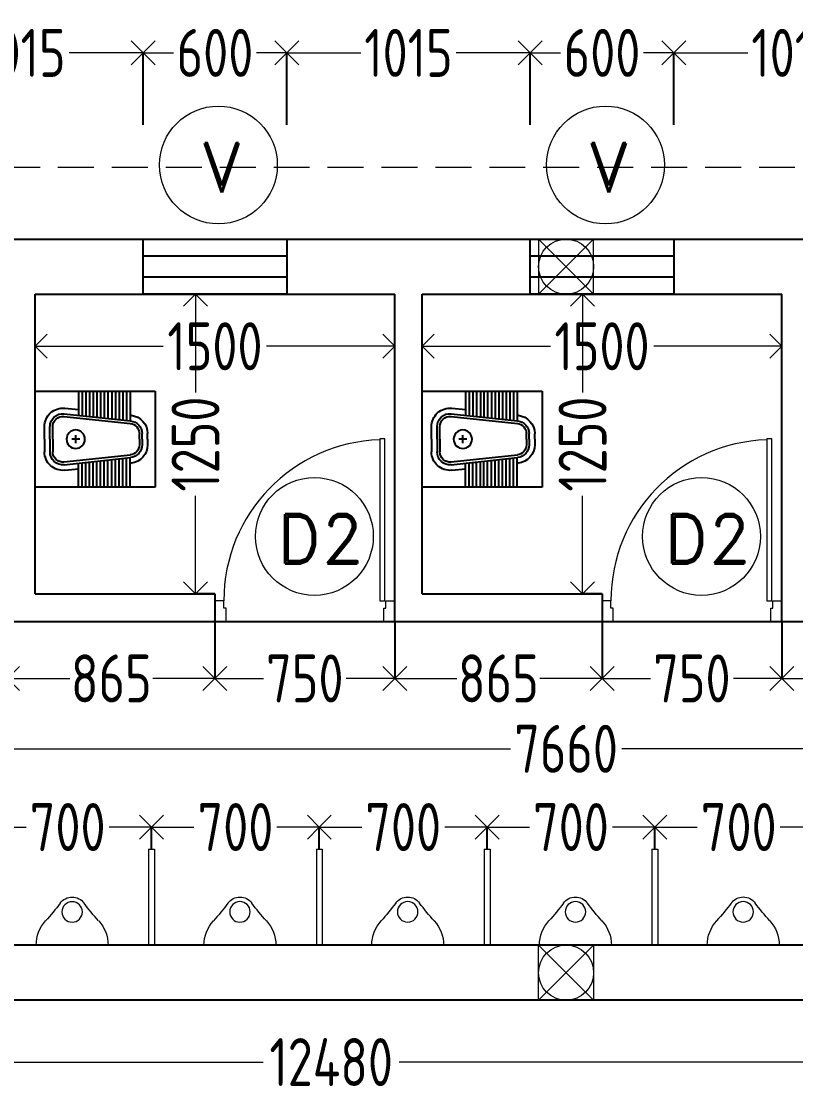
# Model space of a CAD drawing. Header units: inches. Extents: x -605 to 2991212, y -2872845 to 0.
# Drawn here: x 2289499 to 2292729, y -2839336 to -2834863 of the extents above; entities that cross this region are included whole.
import ezdxf

# ---------------------------------------------------------------- set-up
doc = ezdxf.new("R2010")
doc.units = ezdxf.units.IN
doc.header["$LTSCALE"] = 600
doc.header["$MEASUREMENT"] = 0
doc.linetypes.add('DASHED2', pattern=[0.375, 0.25, -0.125])
doc.layers.add('B-SANTECH', color=123, linetype='Continuous')
doc.layers.add('SnT-ROAD', color=25, linetype='Continuous')
for name, color, linetype, lineweight in [('DIM', 251, 'Continuous', 0), ('FURNITURE', 23, 'Continuous', 9), ('OBJET', 251, 'Continuous', 9), ('rRCC 2', 40, 'Continuous', 15), ('TEXT', 7, 'Continuous', 0)]:
    doc.layers.add(name, color=color, linetype=linetype, lineweight=lineweight)
doc.layers.add('window', color=7, linetype='Continuous', lineweight=15, true_color=0x735461)
doc.styles.add('DIM', font='geniso.shx', dxfattribs={"width": 0.85})
doc.styles.add('PV_ROMAND', font='romand.shx')
doc.dimstyles.new('ST-100', dxfattribs={"dimscale": 100, "dimtxt": 2.5, "dimasz": 2, "dimexe": 0.18, "dimexo": 0.0625, "dimgap": 0.2, "dimtad": 0, "dimdec": 0, "dimzin": 0, "dimdsep": 46, "dimtxsty": 'DIM', "dimblk": 'OPEN90', "dimcen": 0.09, "dimclrd": 256, "dimclrt": 7, "dimadec": 0, "dimazin": 0, "dimtfac": 1, "dimtdec": 0, "dimtofl": 0, "dimtmove": 0, "dimatfit": 3, "dimldrblk": 'OPEN90', "dimfxl": 1, "dimtolj": 1, "dimtzin": 0, "dimlwd": -1, "dimarcsym": 0})

# ---------------------------------------------------------------- blocks, each defined once
blk = doc.blocks.new('5TV')
at = {"layer": 'SnT-ROAD', "color": 5, "linetype": 'ByBlock'}
blk.add_lwpolyline([(2695000, -2336680.5), (2695000, -2337280.5), (2695230, -2337280.5), (2695230, -2336680.5)], close=True, dxfattribs=at)
for points in [[(2695070.9, -2337280.5), (2695070.9, -2336680.5)], [(2695159.1, -2337280.5), (2695159.1, -2336680.5)]]:
    blk.add_lwpolyline(points, dxfattribs=at)
blk = doc.blocks.new('V')
at = {"layer": 'TEXT'}
blk.add_circle((2924931.5, -2650683.9), 245.7, dxfattribs=at)
at = {"layer": 'TEXT', "insert": (2925023.1, -2650609.2), "char_height": 206.1, "attachment_point": 1, "rotation": 270, "style": 'PV_ROMAND'}
blk.add_mtext('V', dxfattribs=at)
blk = doc.blocks.new('_Open90')
at = {"color": 0, "linetype": 'ByBlock', "lineweight": -2}
for p, q in [((-0.5, 0.5), (0, 0)), ((0, 0), (-1, 0)), ((0, 0), (-0.5, -0.5))]:
    blk.add_line(p, q, dxfattribs=at)
blk = doc.blocks.new('*D2788')
at = {"layer": 'Defpoints', "color": 0}
for p in [(2284551.1, -2838946.3), (2297031.1, -2838946.3), (2297031.1, -2839204.3)]:
    blk.add_point(p, dxfattribs=at)
at = {"layer": 'DIM', "color": 0, "linetype": 'ByBlock', "lineweight": -2}
for p, q in [((2284551.1, -2838946.3), (2284551.1, -2839204.3)), ((2297031.1, -2838946.3), (2297031.1, -2839204.3))]:
    blk.add_line(p, q, dxfattribs=at)
at = {"layer": 'DIM', "linetype": 'ByBlock'}
for p, q in [((2284651.1, -2839204.3), (2290507.6, -2839204.3)), ((2296931.1, -2839204.3), (2291074.7, -2839204.3))]:
    blk.add_line(p, q, dxfattribs=at)
at = {"layer": 'DIM', "xscale": 100, "yscale": 100, "zscale": 100, "rotation": 180}
blk.add_blockref('_Open90', (2284551.1, -2839204.3), dxfattribs=at)
at = {"layer": 'DIM', "xscale": 100, "yscale": 100, "zscale": 100}
blk.add_blockref('_Open90', (2297031.1, -2839204.3), dxfattribs=at)
at = {"layer": 'DIM', "color": 7, "insert": (2290791.1, -2839204.3), "char_height": 200, "attachment_point": 5, "style": 'DIM'}
blk.add_mtext('\\A1;12480', dxfattribs=at)
blk = doc.blocks.new('Urinal')
at = {"layer": 'OBJET'}
blk.add_circle((2454060.82, -2300340.1), 1.71, dxfattribs=at)
for centre, radius, start, end in [((2454055.28, -2300340.1), 6, 47.5611, 90), ((2454083.62, -2300309.11), 36, 227.5611, 233.6632), ((2454060.82, -2300340.1), 2.48, 306.3368, 53.6632), ((2454083.62, -2300371.1), 36, 126.3368, 132.4389), ((2454055.28, -2300340.1), 6, 270, 312.4389)]:
    blk.add_arc(centre, radius, start, end, dxfattribs=at)
blk = doc.blocks.new('door1')
at = {"layer": 'FURNITURE', "ltscale": 10}
blk.add_line((-29102.45, -2427.68), (-29134.02, -2427.68), dxfattribs=at)
for points in [[(-29103.25, -2391.1), (-29103.25, -2423.54), (-29102.22, -2423.54), (-29102.22, -2391.1)], [(-29134.02, -2425.03), (-29134.47, -2425.03), (-29134.47, -2423.52), (-29136.24, -2423.52), (-29136.24, -2427.68), (-29134.02, -2427.68)], [(-29102.45, -2425.03), (-29102.01, -2425.03), (-29102.01, -2423.52), (-29100.24, -2423.52), (-29100.24, -2427.68), (-29102.45, -2427.68)]]:
    blk.add_lwpolyline(points, close=True, dxfattribs=at)
blk.add_arc((-29102.22, -2423.52), 32.24, 91.8346, 180, dxfattribs=at)
blk = doc.blocks.new('D2')
at = {"layer": 'TEXT'}
blk.add_circle((2458088.9, -2300413.6), 245.7, dxfattribs=at)
at = {"layer": 'TEXT', "insert": (2457931.8, -2300320.5), "char_height": 206.12, "attachment_point": 1, "style": 'PV_ROMAND'}
blk.add_mtext('D2', dxfattribs=at)
blk = doc.blocks.new('TGR5B')
at = {"layer": 'B-SANTECH', "color": 251}
for p, q in [((2745802, -2720722), (2744229, -2720722)), ((2744229, -2720722), (2744229, -2721981)), ((2744556, -2720722), (2744556, -2721109)), ((2744605, -2720722), (2744605, -2721104)), ((2744653, -2720722), (2744653, -2721099)), ((2744701, -2720722), (2744701, -2721093)), ((2744750, -2720722), (2744750, -2721088)), ((2744798, -2720722), (2744798, -2721083)), ((2744847, -2720722), (2744847, -2721078)), ((2744895, -2720722), (2744895, -2721073)), ((2744944, -2720722), (2744944, -2721068)), ((2744992, -2720722), (2744992, -2721062)), ((2745040, -2720722), (2745040, -2721057)), ((2745089, -2720722), (2745089, -2721052)), ((2745137, -2720722), (2745137, -2721047)), ((2745186, -2720722), (2745186, -2721042)), ((2745234, -2720722), (2745234, -2721036)), ((2745802, -2721981), (2745802, -2720722)), ((2745421, -2721016), (2744550, -2721110)), ((2745413, -2720944), (2745234, -2720963)), ((2744556, -2721036), (2744542, -2721038)), ((2745425, -2721052), (2744553, -2721146)), ((2744326, -2721351), (2744326, -2721278)), ((2744398, -2721351), (2744398, -2721278)), ((2744434, -2721351), (2744434, -2721278)), ((2745270, -2721403), (2745270, -2721299)), ((2745572, -2721351), (2745572, -2721185)), ((2745609, -2721351), (2745609, -2721185)), ((2745681, -2721351), (2745681, -2721185)), ((2744326, -2721351), (2744326, -2721424)), ((2744398, -2721351), (2744398, -2721424)), ((2744434, -2721351), (2744434, -2721424)), ((2745218, -2721351), (2745322, -2721351)), ((2745572, -2721351), (2745572, -2721518)), ((2745609, -2721351), (2745609, -2721518)), ((2745681, -2721351), (2745681, -2721518)), ((2745425, -2721650), (2744553, -2721557)), ((2744556, -2721667), (2744542, -2721665)), ((2745421, -2721686), (2744550, -2721593)), ((2744556, -2721981), (2744556, -2721593)), ((2744605, -2721981), (2744605, -2721599)), ((2744653, -2721981), (2744653, -2721604)), ((2744701, -2721981), (2744701, -2721609)), ((2744750, -2721981), (2744750, -2721614)), ((2744798, -2721981), (2744798, -2721619)), ((2744847, -2721981), (2744847, -2721625)), ((2744895, -2721981), (2744895, -2721630)), ((2744944, -2721981), (2744944, -2721635)), ((2744992, -2721981), (2744992, -2721640)), ((2745040, -2721981), (2745040, -2721645)), ((2745089, -2721981), (2745089, -2721651)), ((2745137, -2721981), (2745137, -2721656)), ((2745186, -2721981), (2745186, -2721661)), ((2745234, -2721981), (2745234, -2721666)), ((2745413, -2721758), (2745234, -2721739)), ((2744229, -2721981), (2745802, -2721981))]:
    blk.add_line(p, q, dxfattribs=at)
blk.add_circle((2745270, -2721351), 121, dxfattribs=at)
for centre, radius, start, end in [((2745439, -2721185), 242, 0, 96.1155), ((2745439, -2721185), 169, 0, 96.1155), ((2744568, -2721278), 242, 96.1155, 180), ((2744568, -2721278), 169, 96.1155, 180), ((2744568, -2721278), 133, 96.1155, 180), ((2745439, -2721185), 133, 0, 96.1155), ((2744568, -2721424), 242, 180, 263.8845), ((2744568, -2721424), 169, 180, 263.8845), ((2744568, -2721424), 133, 180, 263.8845), ((2745439, -2721518), 242, 263.8845, 0), ((2745439, -2721518), 169, 263.8845, 0), ((2745439, -2721518), 133, 263.8845, 0)]:
    blk.add_arc(centre, radius, start, end, dxfattribs=at)
blk = doc.blocks.new('*D2791')
at = {"layer": 'Defpoints', "color": 0}
for p in [(2289556.1, -2836218.2), (2291056.1, -2836218.2), (2291056.1, -2836218.2)]:
    blk.add_point(p, dxfattribs=at)
at = {"layer": 'DIM', "color": 0, "linetype": 'ByBlock', "lineweight": -2}
for p, q in [((2289556.1, -2836218.2), (2289556.1, -2836218.2)), ((2291056.1, -2836218.2), (2291056.1, -2836218.2))]:
    blk.add_line(p, q, dxfattribs=at)
at = {"layer": 'DIM', "linetype": 'ByBlock'}
for p, q in [((2289656.1, -2836218.2), (2290090.6, -2836218.2)), ((2290956.1, -2836218.2), (2290521.7, -2836218.2))]:
    blk.add_line(p, q, dxfattribs=at)
at = {"layer": 'DIM', "xscale": 100, "yscale": 100, "zscale": 100, "rotation": 180}
blk.add_blockref('_Open90', (2289556.1, -2836218.2), dxfattribs=at)
at = {"layer": 'DIM', "xscale": 100, "yscale": 100, "zscale": 100}
blk.add_blockref('_Open90', (2291056.1, -2836218.2), dxfattribs=at)
at = {"layer": 'DIM', "color": 7, "insert": (2290306.1, -2836218.2), "char_height": 200, "attachment_point": 5, "style": 'DIM'}
blk.add_mtext('\\A1;1500', dxfattribs=at)
blk = doc.blocks.new('*D2792')
at = {"layer": 'Defpoints', "color": 0}
for p in [(2291056.1, -2836001.3), (2290224.8, -2837251.3), (2290306.1, -2837251.3)]:
    blk.add_point(p, dxfattribs=at)
at = {"layer": 'DIM', "color": 0, "linetype": 'ByBlock', "lineweight": -2}
for p, q in [((2290524.8, -2836001.3), (2290224.8, -2836001.3)), ((2290306.1, -2837251.3), (2290224.8, -2837251.3))]:
    blk.add_line(p, q, dxfattribs=at)
at = {"layer": 'DIM', "linetype": 'ByBlock'}
for p, q in [((2290224.8, -2836101.3), (2290224.8, -2836410.7)), ((2290224.8, -2837151.3), (2290224.8, -2836841.9))]:
    blk.add_line(p, q, dxfattribs=at)
at = {"layer": 'DIM', "xscale": 100, "yscale": 100, "zscale": 100}
for p, rotation in [((2290224.8, -2836001.3), 90), ((2290224.8, -2837251.3), 270)]:
    blk.add_blockref('_Open90', p, dxfattribs=dict(at, rotation=rotation))
at = {"layer": 'DIM', "color": 7, "insert": (2290224.8, -2836626.3), "char_height": 200, "attachment_point": 5, "rotation": 90, "style": 'DIM'}
blk.add_mtext('\\A1;1250', dxfattribs=at)
blk = doc.blocks.new('*D2793')
at = {"layer": 'Defpoints', "color": 0}
for p in [(2291171.1, -2836218.2), (2292671.1, -2836218.2), (2292671.1, -2836218.2)]:
    blk.add_point(p, dxfattribs=at)
at = {"layer": 'DIM', "color": 0, "linetype": 'ByBlock', "lineweight": -2}
for p, q in [((2291171.1, -2836218.2), (2291171.1, -2836218.2)), ((2292671.1, -2836218.2), (2292671.1, -2836218.2))]:
    blk.add_line(p, q, dxfattribs=at)
at = {"layer": 'DIM', "linetype": 'ByBlock'}
for p, q in [((2291271.1, -2836218.2), (2291705.6, -2836218.2)), ((2292571.1, -2836218.2), (2292136.7, -2836218.2))]:
    blk.add_line(p, q, dxfattribs=at)
at = {"layer": 'DIM', "xscale": 100, "yscale": 100, "zscale": 100, "rotation": 180}
blk.add_blockref('_Open90', (2291171.1, -2836218.2), dxfattribs=at)
at = {"layer": 'DIM', "xscale": 100, "yscale": 100, "zscale": 100}
blk.add_blockref('_Open90', (2292671.1, -2836218.2), dxfattribs=at)
at = {"layer": 'DIM', "color": 7, "insert": (2291921.1, -2836218.2), "char_height": 200, "attachment_point": 5, "style": 'DIM'}
blk.add_mtext('\\A1;1500', dxfattribs=at)
blk = doc.blocks.new('*D2794')
at = {"layer": 'Defpoints', "color": 0}
for p in [(2292671.1, -2836001.3), (2291839.8, -2837251.3), (2291921.1, -2837251.3)]:
    blk.add_point(p, dxfattribs=at)
at = {"layer": 'DIM', "color": 0, "linetype": 'ByBlock', "lineweight": -2}
for p, q in [((2292139.8, -2836001.3), (2291839.8, -2836001.3)), ((2291921.1, -2837251.3), (2291839.8, -2837251.3))]:
    blk.add_line(p, q, dxfattribs=at)
at = {"layer": 'DIM', "linetype": 'ByBlock'}
for p, q in [((2291839.8, -2836101.3), (2291839.8, -2836410.7)), ((2291839.8, -2837151.3), (2291839.8, -2836841.9))]:
    blk.add_line(p, q, dxfattribs=at)
at = {"layer": 'DIM', "xscale": 100, "yscale": 100, "zscale": 100}
for p, rotation in [((2291839.8, -2836001.3), 90), ((2291839.8, -2837251.3), 270)]:
    blk.add_blockref('_Open90', p, dxfattribs=dict(at, rotation=rotation))
at = {"layer": 'DIM', "color": 7, "insert": (2291839.8, -2836626.3), "char_height": 200, "attachment_point": 5, "rotation": 90, "style": 'DIM'}
blk.add_mtext('\\A1;1250', dxfattribs=at)
blk = doc.blocks.new('*D2797')
at = {"layer": 'Defpoints', "color": 0}
for p in [(2295601.2, -2837816.3), (2295601.2, -2837897.3), (2287941.1, -2838239.2)]:
    blk.add_point(p, dxfattribs=at)
at = {"layer": 'DIM', "color": 0, "linetype": 'ByBlock', "lineweight": -2}
for p, q in [((2295601.2, -2837816.3), (2295601.2, -2837897.3)), ((2287941.1, -2838197.3), (2287941.1, -2837897.3))]:
    blk.add_line(p, q, dxfattribs=at)
at = {"layer": 'DIM', "linetype": 'ByBlock'}
for p, q in [((2288041.1, -2837897.3), (2291538.6, -2837897.3)), ((2295501.2, -2837897.3), (2292003.7, -2837897.3))]:
    blk.add_line(p, q, dxfattribs=at)
at = {"layer": 'DIM', "xscale": 100, "yscale": 100, "zscale": 100, "rotation": 180}
blk.add_blockref('_Open90', (2287941.1, -2837897.3), dxfattribs=at)
at = {"layer": 'DIM', "xscale": 100, "yscale": 100, "zscale": 100}
blk.add_blockref('_Open90', (2295601.2, -2837897.3), dxfattribs=at)
at = {"layer": 'DIM', "color": 7, "insert": (2291771.2, -2837897.3), "char_height": 200, "attachment_point": 5, "style": 'DIM'}
blk.add_mtext('\\A1;7660', dxfattribs=at)
blk = doc.blocks.new('*D2803')
at = {"layer": 'Defpoints', "color": 0}
for p in [(2289441.1, -2837366.3), (2290306.1, -2837366.3), (2290306.1, -2837603.8)]:
    blk.add_point(p, dxfattribs=at)
at = {"layer": 'DIM', "color": 0, "linetype": 'ByBlock', "lineweight": -2}
for p, q in [((2289441.1, -2837366.3), (2289441.1, -2837603.8)), ((2290306.1, -2837366.3), (2290306.1, -2837603.8))]:
    blk.add_line(p, q, dxfattribs=at)
at = {"layer": 'DIM', "linetype": 'ByBlock'}
for p, q in [((2289541.1, -2837603.8), (2289700.6, -2837603.8)), ((2290206.1, -2837603.8), (2290046.6, -2837603.8))]:
    blk.add_line(p, q, dxfattribs=at)
at = {"layer": 'DIM', "xscale": 100, "yscale": 100, "zscale": 100, "rotation": 180}
blk.add_blockref('_Open90', (2289441.1, -2837603.8), dxfattribs=at)
at = {"layer": 'DIM', "xscale": 100, "yscale": 100, "zscale": 100}
blk.add_blockref('_Open90', (2290306.1, -2837603.8), dxfattribs=at)
at = {"layer": 'DIM', "color": 7, "insert": (2289873.6, -2837603.8), "char_height": 200, "attachment_point": 5, "style": 'DIM'}
blk.add_mtext('\\A1;865', dxfattribs=at)
blk = doc.blocks.new('*D2804')
at = {"layer": 'Defpoints', "color": 0}
for p in [(2290306.1, -2837366.3), (2291056.1, -2837366.3), (2291056.1, -2837603.8)]:
    blk.add_point(p, dxfattribs=at)
at = {"layer": 'DIM', "color": 0, "linetype": 'ByBlock', "lineweight": -2}
for p, q in [((2290306.1, -2837366.3), (2290306.1, -2837603.8)), ((2291056.1, -2837366.3), (2291056.1, -2837603.8))]:
    blk.add_line(p, q, dxfattribs=at)
at = {"layer": 'DIM', "linetype": 'ByBlock'}
for p, q in [((2290406.1, -2837603.8), (2290508.1, -2837603.8)), ((2290956.1, -2837603.8), (2290854.2, -2837603.8))]:
    blk.add_line(p, q, dxfattribs=at)
at = {"layer": 'DIM', "xscale": 100, "yscale": 100, "zscale": 100, "rotation": 180}
blk.add_blockref('_Open90', (2290306.1, -2837603.8), dxfattribs=at)
at = {"layer": 'DIM', "xscale": 100, "yscale": 100, "zscale": 100}
blk.add_blockref('_Open90', (2291056.1, -2837603.8), dxfattribs=at)
at = {"layer": 'DIM', "color": 7, "insert": (2290681.1, -2837603.8), "char_height": 200, "attachment_point": 5, "style": 'DIM'}
blk.add_mtext('\\A1;750', dxfattribs=at)
blk = doc.blocks.new('*D2805')
at = {"layer": 'Defpoints', "color": 0}
for p in [(2291056.1, -2837366.3), (2291921.1, -2837366.3), (2291921.1, -2837603.8)]:
    blk.add_point(p, dxfattribs=at)
at = {"layer": 'DIM', "color": 0, "linetype": 'ByBlock', "lineweight": -2}
for p, q in [((2291056.1, -2837366.3), (2291056.1, -2837603.8)), ((2291921.1, -2837366.3), (2291921.1, -2837603.8))]:
    blk.add_line(p, q, dxfattribs=at)
at = {"layer": 'DIM', "linetype": 'ByBlock'}
for p, q in [((2291156.1, -2837603.8), (2291315.6, -2837603.8)), ((2291821.1, -2837603.8), (2291661.6, -2837603.8))]:
    blk.add_line(p, q, dxfattribs=at)
at = {"layer": 'DIM', "xscale": 100, "yscale": 100, "zscale": 100, "rotation": 180}
blk.add_blockref('_Open90', (2291056.1, -2837603.8), dxfattribs=at)
at = {"layer": 'DIM', "xscale": 100, "yscale": 100, "zscale": 100}
blk.add_blockref('_Open90', (2291921.1, -2837603.8), dxfattribs=at)
at = {"layer": 'DIM', "color": 7, "insert": (2291488.6, -2837603.8), "char_height": 200, "attachment_point": 5, "style": 'DIM'}
blk.add_mtext('\\A1;865', dxfattribs=at)
blk = doc.blocks.new('*D2806')
at = {"layer": 'Defpoints', "color": 0}
for p in [(2291921.1, -2837366.3), (2292671.1, -2837366.3), (2292671.1, -2837603.8)]:
    blk.add_point(p, dxfattribs=at)
at = {"layer": 'DIM', "color": 0, "linetype": 'ByBlock', "lineweight": -2}
for p, q in [((2291921.1, -2837366.3), (2291921.1, -2837603.8)), ((2292671.1, -2837366.3), (2292671.1, -2837603.8))]:
    blk.add_line(p, q, dxfattribs=at)
at = {"layer": 'DIM', "linetype": 'ByBlock'}
for p, q in [((2292021.1, -2837603.8), (2292123.1, -2837603.8)), ((2292571.1, -2837603.8), (2292469.2, -2837603.8))]:
    blk.add_line(p, q, dxfattribs=at)
at = {"layer": 'DIM', "xscale": 100, "yscale": 100, "zscale": 100, "rotation": 180}
blk.add_blockref('_Open90', (2291921.1, -2837603.8), dxfattribs=at)
at = {"layer": 'DIM', "xscale": 100, "yscale": 100, "zscale": 100}
blk.add_blockref('_Open90', (2292671.1, -2837603.8), dxfattribs=at)
at = {"layer": 'DIM', "color": 7, "insert": (2292296.1, -2837603.8), "char_height": 200, "attachment_point": 5, "style": 'DIM'}
blk.add_mtext('\\A1;750', dxfattribs=at)
blk = doc.blocks.new('*D2807')
at = {"layer": 'Defpoints', "color": 0}
for p in [(2292671.1, -2837366.3), (2293536.1, -2837366.3), (2293536.1, -2837603.8)]:
    blk.add_point(p, dxfattribs=at)
at = {"layer": 'DIM', "color": 0, "linetype": 'ByBlock', "lineweight": -2}
for p, q in [((2292671.1, -2837366.3), (2292671.1, -2837603.8)), ((2293536.1, -2837366.3), (2293536.1, -2837603.8))]:
    blk.add_line(p, q, dxfattribs=at)
at = {"layer": 'DIM', "linetype": 'ByBlock'}
for p, q in [((2292771.1, -2837603.8), (2292930.6, -2837603.8)), ((2293436.1, -2837603.8), (2293276.6, -2837603.8))]:
    blk.add_line(p, q, dxfattribs=at)
at = {"layer": 'DIM', "xscale": 100, "yscale": 100, "zscale": 100, "rotation": 180}
blk.add_blockref('_Open90', (2292671.1, -2837603.8), dxfattribs=at)
at = {"layer": 'DIM', "xscale": 100, "yscale": 100, "zscale": 100}
blk.add_blockref('_Open90', (2293536.1, -2837603.8), dxfattribs=at)
at = {"layer": 'DIM', "color": 7, "insert": (2293103.6, -2837603.8), "char_height": 200, "attachment_point": 5, "style": 'DIM'}
blk.add_mtext('\\A1;865', dxfattribs=at)
blk = doc.blocks.new('*D2815')
at = {"layer": 'Defpoints', "color": 0}
for p in [(2290006.1, -2834994.3), (2288991.1, -2835771.3), (2290006.1, -2835771.3)]:
    blk.add_point(p, dxfattribs=at)
at = {"layer": 'DIM', "color": 0, "linetype": 'ByBlock', "lineweight": -2}
for p, q in [((2288991.1, -2835294.3), (2288991.1, -2834994.3)), ((2290006.1, -2835294.3), (2290006.1, -2834994.3))]:
    blk.add_line(p, q, dxfattribs=at)
at = {"layer": 'DIM', "linetype": 'ByBlock'}
for p, q in [((2289091.1, -2834994.3), (2289300.1, -2834994.3)), ((2289906.1, -2834994.3), (2289697.1, -2834994.3))]:
    blk.add_line(p, q, dxfattribs=at)
at = {"layer": 'DIM', "xscale": 100, "yscale": 100, "zscale": 100, "rotation": 180}
blk.add_blockref('_Open90', (2288991.1, -2834994.3), dxfattribs=at)
at = {"layer": 'DIM', "xscale": 100, "yscale": 100, "zscale": 100}
blk.add_blockref('_Open90', (2290006.1, -2834994.3), dxfattribs=at)
at = {"layer": 'DIM', "color": 7, "insert": (2289498.6, -2834994.3), "char_height": 200, "attachment_point": 5, "style": 'DIM'}
blk.add_mtext('\\A1;1015', dxfattribs=at)
blk = doc.blocks.new('*D2816')
at = {"layer": 'Defpoints', "color": 0}
for p in [(2290606.1, -2834994.3), (2290006.1, -2835771.3), (2290606.1, -2835771.3)]:
    blk.add_point(p, dxfattribs=at)
at = {"layer": 'DIM', "color": 0, "linetype": 'ByBlock', "lineweight": -2}
for p, q in [((2290006.1, -2835294.3), (2290006.1, -2834994.3)), ((2290606.1, -2835294.3), (2290606.1, -2834994.3))]:
    blk.add_line(p, q, dxfattribs=at)
at = {"layer": 'DIM', "linetype": 'ByBlock'}
for p, q in [((2290106.1, -2834994.3), (2290133.1, -2834994.3)), ((2290506.1, -2834994.3), (2290479.2, -2834994.3))]:
    blk.add_line(p, q, dxfattribs=at)
at = {"layer": 'DIM', "xscale": 100, "yscale": 100, "zscale": 100, "rotation": 180}
blk.add_blockref('_Open90', (2290006.1, -2834994.3), dxfattribs=at)
at = {"layer": 'DIM', "xscale": 100, "yscale": 100, "zscale": 100}
blk.add_blockref('_Open90', (2290606.1, -2834994.3), dxfattribs=at)
at = {"layer": 'DIM', "color": 7, "insert": (2290306.1, -2834994.3), "char_height": 200, "attachment_point": 5, "style": 'DIM'}
blk.add_mtext('\\A1;600', dxfattribs=at)
blk = doc.blocks.new('*D2817')
at = {"layer": 'Defpoints', "color": 0}
for p in [(2291621.1, -2834994.3), (2290606.1, -2835771.3), (2291621.1, -2835771.3)]:
    blk.add_point(p, dxfattribs=at)
at = {"layer": 'DIM', "color": 0, "linetype": 'ByBlock', "lineweight": -2}
for p, q in [((2290606.1, -2835294.3), (2290606.1, -2834994.3)), ((2291621.1, -2835294.3), (2291621.1, -2834994.3))]:
    blk.add_line(p, q, dxfattribs=at)
at = {"layer": 'DIM', "linetype": 'ByBlock'}
for p, q in [((2290706.1, -2834994.3), (2290915.1, -2834994.3)), ((2291521.1, -2834994.3), (2291312.1, -2834994.3))]:
    blk.add_line(p, q, dxfattribs=at)
at = {"layer": 'DIM', "xscale": 100, "yscale": 100, "zscale": 100, "rotation": 180}
blk.add_blockref('_Open90', (2290606.1, -2834994.3), dxfattribs=at)
at = {"layer": 'DIM', "xscale": 100, "yscale": 100, "zscale": 100}
blk.add_blockref('_Open90', (2291621.1, -2834994.3), dxfattribs=at)
at = {"layer": 'DIM', "color": 7, "insert": (2291113.6, -2834994.3), "char_height": 200, "attachment_point": 5, "style": 'DIM'}
blk.add_mtext('\\A1;1015', dxfattribs=at)
blk = doc.blocks.new('*D2818')
at = {"layer": 'Defpoints', "color": 0}
for p in [(2292221.1, -2834994.3), (2291621.1, -2835771.3), (2292221.1, -2835771.3)]:
    blk.add_point(p, dxfattribs=at)
at = {"layer": 'DIM', "color": 0, "linetype": 'ByBlock', "lineweight": -2}
for p, q in [((2291621.1, -2835294.3), (2291621.1, -2834994.3)), ((2292221.1, -2835294.3), (2292221.1, -2834994.3))]:
    blk.add_line(p, q, dxfattribs=at)
at = {"layer": 'DIM', "linetype": 'ByBlock'}
for p, q in [((2291721.1, -2834994.3), (2291748.1, -2834994.3)), ((2292121.1, -2834994.3), (2292094.2, -2834994.3))]:
    blk.add_line(p, q, dxfattribs=at)
at = {"layer": 'DIM', "xscale": 100, "yscale": 100, "zscale": 100, "rotation": 180}
blk.add_blockref('_Open90', (2291621.1, -2834994.3), dxfattribs=at)
at = {"layer": 'DIM', "xscale": 100, "yscale": 100, "zscale": 100}
blk.add_blockref('_Open90', (2292221.1, -2834994.3), dxfattribs=at)
at = {"layer": 'DIM', "color": 7, "insert": (2291921.1, -2834994.3), "char_height": 200, "attachment_point": 5, "style": 'DIM'}
blk.add_mtext('\\A1;600', dxfattribs=at)
blk = doc.blocks.new('*D2819')
at = {"layer": 'Defpoints', "color": 0}
for p in [(2293236.1, -2834994.3), (2292221.1, -2835771.3), (2293236.1, -2835771.3)]:
    blk.add_point(p, dxfattribs=at)
at = {"layer": 'DIM', "color": 0, "linetype": 'ByBlock', "lineweight": -2}
for p, q in [((2292221.1, -2835294.3), (2292221.1, -2834994.3)), ((2293236.1, -2835294.3), (2293236.1, -2834994.3))]:
    blk.add_line(p, q, dxfattribs=at)
at = {"layer": 'DIM', "linetype": 'ByBlock'}
for p, q in [((2292321.1, -2834994.3), (2292530.1, -2834994.3)), ((2293136.1, -2834994.3), (2292927.1, -2834994.3))]:
    blk.add_line(p, q, dxfattribs=at)
at = {"layer": 'DIM', "xscale": 100, "yscale": 100, "zscale": 100, "rotation": 180}
blk.add_blockref('_Open90', (2292221.1, -2834994.3), dxfattribs=at)
at = {"layer": 'DIM', "xscale": 100, "yscale": 100, "zscale": 100}
blk.add_blockref('_Open90', (2293236.1, -2834994.3), dxfattribs=at)
at = {"layer": 'DIM', "color": 7, "insert": (2292728.6, -2834994.3), "char_height": 200, "attachment_point": 5, "style": 'DIM'}
blk.add_mtext('\\A1;1015', dxfattribs=at)
blk = doc.blocks.new('*D2833')
at = {"layer": 'Defpoints', "color": 0}
for p in [(2290041.6, -2838223.8), (2289341.6, -2838316.3), (2290041.6, -2838316.2)]:
    blk.add_point(p, dxfattribs=at)
at = {"layer": 'DIM', "color": 0, "linetype": 'ByBlock', "lineweight": -2}
for p, q in [((2289341.6, -2838316.3), (2289341.6, -2838223.8)), ((2290041.6, -2838316.2), (2290041.6, -2838223.8))]:
    blk.add_line(p, q, dxfattribs=at)
at = {"layer": 'DIM', "linetype": 'ByBlock'}
for p, q in [((2289441.6, -2838223.8), (2289518.5, -2838223.8)), ((2289941.6, -2838223.8), (2289864.7, -2838223.8))]:
    blk.add_line(p, q, dxfattribs=at)
at = {"layer": 'DIM', "xscale": 100, "yscale": 100, "zscale": 100, "rotation": 180}
blk.add_blockref('_Open90', (2289341.6, -2838223.8), dxfattribs=at)
at = {"layer": 'DIM', "xscale": 100, "yscale": 100, "zscale": 100}
blk.add_blockref('_Open90', (2290041.6, -2838223.8), dxfattribs=at)
at = {"layer": 'DIM', "color": 7, "insert": (2289691.6, -2838223.8), "char_height": 200, "attachment_point": 5, "style": 'DIM'}
blk.add_mtext('\\A1;700', dxfattribs=at)
blk = doc.blocks.new('*D2834')
at = {"layer": 'Defpoints', "color": 0}
for p in [(2290741.6, -2838223.8), (2290041.6, -2838316.2), (2290741.6, -2838316.2)]:
    blk.add_point(p, dxfattribs=at)
at = {"layer": 'DIM', "color": 0, "linetype": 'ByBlock', "lineweight": -2}
for p, q in [((2290041.6, -2838316.2), (2290041.6, -2838223.8)), ((2290741.6, -2838316.2), (2290741.6, -2838223.8))]:
    blk.add_line(p, q, dxfattribs=at)
at = {"layer": 'DIM', "linetype": 'ByBlock'}
for p, q in [((2290141.6, -2838223.8), (2290218.5, -2838223.8)), ((2290641.6, -2838223.8), (2290564.7, -2838223.8))]:
    blk.add_line(p, q, dxfattribs=at)
at = {"layer": 'DIM', "xscale": 100, "yscale": 100, "zscale": 100, "rotation": 180}
blk.add_blockref('_Open90', (2290041.6, -2838223.8), dxfattribs=at)
at = {"layer": 'DIM', "xscale": 100, "yscale": 100, "zscale": 100}
blk.add_blockref('_Open90', (2290741.6, -2838223.8), dxfattribs=at)
at = {"layer": 'DIM', "color": 7, "insert": (2290391.6, -2838223.8), "char_height": 200, "attachment_point": 5, "style": 'DIM'}
blk.add_mtext('\\A1;700', dxfattribs=at)
blk = doc.blocks.new('*D2835')
at = {"layer": 'Defpoints', "color": 0}
for p in [(2291441.6, -2838223.8), (2290741.6, -2838316.2), (2291441.6, -2838316.1)]:
    blk.add_point(p, dxfattribs=at)
at = {"layer": 'DIM', "color": 0, "linetype": 'ByBlock', "lineweight": -2}
for p, q in [((2290741.6, -2838316.2), (2290741.6, -2838223.8)), ((2291441.6, -2838316.1), (2291441.6, -2838223.8))]:
    blk.add_line(p, q, dxfattribs=at)
at = {"layer": 'DIM', "linetype": 'ByBlock'}
for p, q in [((2290841.6, -2838223.8), (2290918.5, -2838223.8)), ((2291341.6, -2838223.8), (2291264.7, -2838223.8))]:
    blk.add_line(p, q, dxfattribs=at)
at = {"layer": 'DIM', "xscale": 100, "yscale": 100, "zscale": 100, "rotation": 180}
blk.add_blockref('_Open90', (2290741.6, -2838223.8), dxfattribs=at)
at = {"layer": 'DIM', "xscale": 100, "yscale": 100, "zscale": 100}
blk.add_blockref('_Open90', (2291441.6, -2838223.8), dxfattribs=at)
at = {"layer": 'DIM', "color": 7, "insert": (2291091.6, -2838223.8), "char_height": 200, "attachment_point": 5, "style": 'DIM'}
blk.add_mtext('\\A1;700', dxfattribs=at)
blk = doc.blocks.new('*D2836')
at = {"layer": 'Defpoints', "color": 0}
for p in [(2292141.6, -2838223.8), (2291441.6, -2838316.1), (2292141.6, -2838316.1)]:
    blk.add_point(p, dxfattribs=at)
at = {"layer": 'DIM', "color": 0, "linetype": 'ByBlock', "lineweight": -2}
for p, q in [((2291441.6, -2838316.1), (2291441.6, -2838223.8)), ((2292141.6, -2838316.1), (2292141.6, -2838223.8))]:
    blk.add_line(p, q, dxfattribs=at)
at = {"layer": 'DIM', "linetype": 'ByBlock'}
for p, q in [((2291541.6, -2838223.8), (2291618.5, -2838223.8)), ((2292041.6, -2838223.8), (2291964.7, -2838223.8))]:
    blk.add_line(p, q, dxfattribs=at)
at = {"layer": 'DIM', "xscale": 100, "yscale": 100, "zscale": 100, "rotation": 180}
blk.add_blockref('_Open90', (2291441.6, -2838223.8), dxfattribs=at)
at = {"layer": 'DIM', "xscale": 100, "yscale": 100, "zscale": 100}
blk.add_blockref('_Open90', (2292141.6, -2838223.8), dxfattribs=at)
at = {"layer": 'DIM', "color": 7, "insert": (2291791.6, -2838223.8), "char_height": 200, "attachment_point": 5, "style": 'DIM'}
blk.add_mtext('\\A1;700', dxfattribs=at)
blk = doc.blocks.new('*D2837')
at = {"layer": 'Defpoints', "color": 0}
for p in [(2292841.6, -2838223.8), (2292141.6, -2838316.1), (2292841.6, -2838316)]:
    blk.add_point(p, dxfattribs=at)
at = {"layer": 'DIM', "color": 0, "linetype": 'ByBlock', "lineweight": -2}
for p, q in [((2292141.6, -2838316.1), (2292141.6, -2838223.8)), ((2292841.6, -2838316), (2292841.6, -2838223.8))]:
    blk.add_line(p, q, dxfattribs=at)
at = {"layer": 'DIM', "linetype": 'ByBlock'}
for p, q in [((2292241.6, -2838223.8), (2292318.5, -2838223.8)), ((2292741.6, -2838223.8), (2292664.7, -2838223.8))]:
    blk.add_line(p, q, dxfattribs=at)
at = {"layer": 'DIM', "xscale": 100, "yscale": 100, "zscale": 100, "rotation": 180}
blk.add_blockref('_Open90', (2292141.6, -2838223.8), dxfattribs=at)
at = {"layer": 'DIM', "xscale": 100, "yscale": 100, "zscale": 100}
blk.add_blockref('_Open90', (2292841.6, -2838223.8), dxfattribs=at)
at = {"layer": 'DIM', "color": 7, "insert": (2292491.6, -2838223.8), "char_height": 200, "attachment_point": 5, "style": 'DIM'}
blk.add_mtext('\\A1;700', dxfattribs=at)

msp = doc.modelspace()

# ---------------------------------------------------------------- linework, layer by layer
at = {"layer": 'DIM', "linetype": 'DASHED2'}
msp.add_lwpolyline([(2284251.1, -2835471.2), (2297031.1, -2835471.2), (2297031.1, -2838946.3), (2284251.1, -2838946.3)], close=True, dxfattribs=at)
at = {"layer": 'DIM', "color": 3, "linetype": 'ByBlock'}
for centre in [(2291771.2, -2835886.3), (2291771.2, -2838831.3)]:
    msp.add_circle(centre, 115, dxfattribs=at)
at = {"layer": 'rRCC 2', "color": 6}
for p, q in [((2291886.2, -2835771.3), (2291656.1, -2836001.3)), ((2291886.1, -2836001.3), (2291656.2, -2835771.3)), ((2291886.2, -2838946.3), (2291656.1, -2838716.3)), ((2291886.1, -2838716.3), (2291656.2, -2838946.3))]:
    msp.add_line(p, q, dxfattribs=at)
for points in [[(2291886.2, -2835771.3), (2291656.2, -2835771.3), (2291656.1, -2836001.3), (2291886.1, -2836001.3)], [(2291886.2, -2838946.3), (2291656.2, -2838946.3), (2291656.1, -2838716.3), (2291886.1, -2838716.3)]]:
    msp.add_lwpolyline(points, close=True, dxfattribs=at)
at = {"layer": 'SnT-ROAD', "color": 0, "linetype": 'ByBlock'}
for p, q in [((2289556.1, -2836001.3), (2291056.1, -2836001.3)), ((2289556.1, -2837251.3), (2289556.1, -2836001.3)), ((2291056.1, -2837366.3), (2291056.1, -2836001.3)), ((2291171.1, -2836001.3), (2292671.1, -2836001.3)), ((2291171.1, -2837251.3), (2291171.1, -2836001.3)), ((2292671.1, -2837366.3), (2292671.1, -2836001.3)), ((2289556.1, -2837251.3), (2290306.1, -2837251.3)), ((2291171.1, -2837251.3), (2291921.1, -2837251.3)), ((2287941.1, -2837366.3), (2294401.1, -2837366.3)), ((2295601.2, -2838716.3), (2287941.1, -2838716.3))]:
    msp.add_line(p, q, dxfattribs=at)
msp.add_lwpolyline([(2284551.1, -2835771.3), (2297031.1, -2835771.3), (2297031.1, -2838946.3), (2284551.1, -2838946.3)], close=True, dxfattribs=at)
for points in [[(2290306.1, -2837251.3), (2290306.1, -2837366.3)], [(2291921.1, -2837251.3), (2291921.1, -2837366.3)]]:
    msp.add_lwpolyline(points, dxfattribs=at)
at = {"layer": 'window', "color": 146, "linetype": 'ByBlock', "true_color": 0x105689}
for p, q in [((2290029.1, -2838316.2), (2290029.1, -2838716.3)), ((2290054.1, -2838316.2), (2290054.1, -2838716.3)), ((2290729.1, -2838316.2), (2290729.1, -2838716.3)), ((2290754.1, -2838316.2), (2290754.1, -2838716.3)), ((2291429.1, -2838316.1), (2291429.1, -2838716.1)), ((2291454.1, -2838316.1), (2291454.1, -2838716.1)), ((2292129.1, -2838316.1), (2292129.1, -2838716.1)), ((2292154.1, -2838316.1), (2292154.1, -2838716.1))]:
    msp.add_line(p, q, dxfattribs=at)
for points in [[(2290029.1, -2838316.2), (2290054.1, -2838316.2)], [(2290729.1, -2838316.2), (2290754.1, -2838316.2)], [(2291429.1, -2838316.1), (2291454.1, -2838316.1)], [(2292129.1, -2838316.1), (2292154.1, -2838316.1)]]:
    msp.add_lwpolyline(points, dxfattribs=at)

# ---------------------------------------------------------------- block references
at = {"layer": 'DIM', "linetype": 'ByBlock', "rotation": 89.99999999997013}
for p in [(-360363.3, -5760393.4), (-358748.3, -5760393.5)]:
    msp.add_blockref('V', p, dxfattribs=at)
at = {"layer": 'FURNITURE', "xscale": 20.83333333353717, "yscale": 20.83333333353717, "zscale": 20.83333333353717}
for p, rotation in [((2897307.3, -2786743.3), 0.004382675727982102), ((2898922.3, -2786743.3), 0.004382675727982101)]:
    msp.add_blockref('door1', p, dxfattribs=dict(at, rotation=rotation))
at = {"layer": 'SnT-ROAD', "color": 1, "linetype": 'ByBlock', "xscale": -1, "rotation": 90.00438233378783}
for p in [(-46880.5, -140950), (-45265.5, -140950)]:
    msp.add_blockref('5TV', p, dxfattribs=at)
at = {"layer": 'SnT-ROAD', "color": 1, "linetype": 'ByBlock', "xscale": -0.3177220049753496, "yscale": 0.3177220049753496, "zscale": 0.3177220049753496}
for p in [(3161958, -1971972.8), (3163573, -1971972.8)]:
    msp.add_blockref('TGR5B', p, dxfattribs=at)
at = {"layer": 'SnT-ROAD', "color": 4, "linetype": 'ByBlock', "rotation": 359.9956173242717}
for p in [(-167191.8, -536409.9), (-165576.8, -536409.9)]:
    msp.add_blockref('D2', p, dxfattribs=at)
at = {"layer": 'SnT-ROAD', "color": 4, "linetype": 'ByBlock', "xscale": -24.99999999999999, "yscale": 25, "zscale": 25, "rotation": 270.0043826757277}
for p in [(59802905.5, -64185699.3), (59803605.5, -64185699.2), (59804305.5, -64185699), (59805005.5, -64185699), (59805705.5, -64185698.9)]:
    msp.add_blockref('Urinal', p, dxfattribs=at)

# ---------------------------------------------------------------- dimensions: what is measured, and where the dimension line sits
at = {"layer": 'DIM', "linetype": 'ByBlock'}
for base, p1, p2, override, picture, middle in [((2290006.1, -2834994.3), (2288991.1, -2835771.3), (2290006.1, -2835771.3), {"dimtxt": 2, "dimasz": 1, "dimexe": 0, "dimexo": 0, "dimtmove": 1, "dimfxl": 3, "dimfxlon": 1, "dimtfillclr": 256, "dimarcsym": 1}, '*D2815', (2289498.6, -2834994.3)), ((2290606.1, -2834994.3), (2290006.1, -2835771.3), (2290606.1, -2835771.3), {"dimtxt": 2, "dimasz": 1, "dimexe": 0, "dimexo": 0, "dimtmove": 1, "dimfxl": 3, "dimfxlon": 1, "dimtfillclr": 256, "dimarcsym": 1}, '*D2816', (2290306.1, -2834994.3)), ((2291621.1, -2834994.3), (2290606.1, -2835771.3), (2291621.1, -2835771.3), {"dimtxt": 2, "dimasz": 1, "dimexe": 0, "dimexo": 0, "dimtmove": 1, "dimfxl": 3, "dimfxlon": 1, "dimtfillclr": 256, "dimarcsym": 1}, '*D2817', (2291113.6, -2834994.3)), ((2292221.1, -2834994.3), (2291621.1, -2835771.3), (2292221.1, -2835771.3), {"dimtxt": 2, "dimasz": 1, "dimexe": 0, "dimexo": 0, "dimtmove": 1, "dimfxl": 3, "dimfxlon": 1, "dimtfillclr": 256, "dimarcsym": 1}, '*D2818', (2291921.1, -2834994.3)), ((2293236.1, -2834994.3), (2292221.1, -2835771.3), (2293236.1, -2835771.3), {"dimtxt": 2, "dimasz": 1, "dimexe": 0, "dimexo": 0, "dimtmove": 1, "dimfxl": 3, "dimfxlon": 1, "dimtfillclr": 256, "dimarcsym": 1}, '*D2819', (2292728.6, -2834994.3)), ((2291056.1, -2836218.2), (2289556.1, -2836218.2), (2291056.1, -2836218.2), {"dimtxt": 2, "dimasz": 1, "dimexe": 0, "dimexo": 0, "dimblk": 'Open90', "dimfxl": 3, "dimfxlon": 1, "dimtfillclr": 256, "dimarcsym": 1}, '*D2791', (2290306.1, -2836218.2)), ((2292671.1, -2836218.2), (2291171.1, -2836218.2), (2292671.1, -2836218.2), {"dimtxt": 2, "dimasz": 1, "dimexe": 0, "dimexo": 0, "dimblk": 'Open90', "dimfxl": 3, "dimfxlon": 1, "dimtfillclr": 256, "dimarcsym": 1}, '*D2793', (2291921.1, -2836218.2)), ((2290306.1, -2837603.8), (2289441.1, -2837366.3), (2290306.1, -2837366.3), {"dimtxt": 2, "dimasz": 1, "dimexe": 0, "dimexo": 0, "dimtmove": 1, "dimfxl": 3, "dimfxlon": 1, "dimtfillclr": 256, "dimarcsym": 1}, '*D2803', (2289873.6, -2837603.8)), ((2291056.1, -2837603.8), (2290306.1, -2837366.3), (2291056.1, -2837366.3), {"dimtxt": 2, "dimasz": 1, "dimexe": 0, "dimexo": 0, "dimtmove": 1, "dimfxl": 3, "dimfxlon": 1, "dimtfillclr": 256, "dimarcsym": 1}, '*D2804', (2290681.1, -2837603.8)), ((2291921.1, -2837603.8), (2291056.1, -2837366.3), (2291921.1, -2837366.3), {"dimtxt": 2, "dimasz": 1, "dimexe": 0, "dimexo": 0, "dimtmove": 1, "dimfxl": 3, "dimfxlon": 1, "dimtfillclr": 256, "dimarcsym": 1}, '*D2805', (2291488.6, -2837603.8)), ((2292671.1, -2837603.8), (2291921.1, -2837366.3), (2292671.1, -2837366.3), {"dimtxt": 2, "dimasz": 1, "dimexe": 0, "dimexo": 0, "dimtmove": 1, "dimfxl": 3, "dimfxlon": 1, "dimtfillclr": 256, "dimarcsym": 1}, '*D2806', (2292296.1, -2837603.8)), ((2293536.1, -2837603.8), (2292671.1, -2837366.3), (2293536.1, -2837366.3), {"dimtxt": 2, "dimasz": 1, "dimexe": 0, "dimexo": 0, "dimtmove": 1, "dimfxl": 3, "dimfxlon": 1, "dimtfillclr": 256, "dimarcsym": 1}, '*D2807', (2293103.6, -2837603.8)), ((2290041.6, -2838223.8), (2289341.6, -2838316.3), (2290041.6, -2838316.2), {"dimtxt": 2, "dimasz": 1, "dimexe": 0, "dimexo": 0, "dimtmove": 1, "dimfxl": 3, "dimfxlon": 1, "dimtfillclr": 256, "dimarcsym": 1}, '*D2833', (2289691.6, -2838223.8)), ((2290741.6, -2838223.8), (2290041.6, -2838316.2), (2290741.6, -2838316.2), {"dimtxt": 2, "dimasz": 1, "dimexe": 0, "dimexo": 0, "dimtmove": 1, "dimfxl": 3, "dimfxlon": 1, "dimtfillclr": 256, "dimarcsym": 1}, '*D2834', (2290391.6, -2838223.8)), ((2291441.6, -2838223.8), (2290741.6, -2838316.2), (2291441.6, -2838316.1), {"dimtxt": 2, "dimasz": 1, "dimexe": 0, "dimexo": 0, "dimtmove": 1, "dimfxl": 3, "dimfxlon": 1, "dimtfillclr": 256, "dimarcsym": 1}, '*D2835', (2291091.6, -2838223.8)), ((2292141.6, -2838223.8), (2291441.6, -2838316.1), (2292141.6, -2838316.1), {"dimtxt": 2, "dimasz": 1, "dimexe": 0, "dimexo": 0, "dimtmove": 1, "dimfxl": 3, "dimfxlon": 1, "dimtfillclr": 256, "dimarcsym": 1}, '*D2836', (2291791.6, -2838223.8)), ((2292841.6, -2838223.8), (2292141.6, -2838316.1), (2292841.6, -2838316), {"dimtxt": 2, "dimasz": 1, "dimexe": 0, "dimexo": 0, "dimtmove": 1, "dimfxl": 3, "dimfxlon": 1, "dimtfillclr": 256, "dimarcsym": 1}, '*D2837', (2292491.6, -2838223.8)), ((2297031.1, -2839204.3), (2284551.1, -2838946.3), (2297031.1, -2838946.3), {"dimtxt": 2, "dimasz": 1, "dimexe": 0, "dimexo": 0, "dimblk": 'Open90', "dimfxl": 3, "dimfxlon": 1, "dimtfillclr": 256, "dimarcsym": 1}, '*D2788', (2290791.1, -2839204.3))]:
    dim = msp.add_linear_dim(base=base, p1=p1, p2=p2, dimstyle='ST-100', override=override, dxfattribs=at)
    dim.commit()
    dim.dimension.update_dxf_attribs({"geometry": picture, "text_midpoint": middle})
for base, p1, p2, picture, middle in [((2290224.8, -2837251.3), (2291056.1, -2836001.3), (2290306.1, -2837251.3), '*D2792', (2290224.8, -2836626.3)), ((2291839.8, -2837251.3), (2292671.1, -2836001.3), (2291921.1, -2837251.3), '*D2794', (2291839.8, -2836626.3))]:
    dim = msp.add_linear_dim(base=base, p1=p1, p2=p2, angle=90, dimstyle='ST-100', override={"dimtxt": 2, "dimasz": 1, "dimexe": 0, "dimexo": 0, "dimblk": 'Open90', "dimfxl": 3, "dimfxlon": 1, "dimtfillclr": 256, "dimarcsym": 1}, dxfattribs=at)
    dim.commit()
    dim.dimension.update_dxf_attribs({"geometry": picture, "text_midpoint": middle})
dim = msp.add_linear_dim(base=(2295601.2, -2837897.3), p1=(2287941.1, -2838239.2), p2=(2295601.2, -2837816.3), dimstyle='ST-100', override={"dimtxt": 2, "dimasz": 1, "dimexe": 0, "dimexo": 0, "dimblk": 'Open90', "dimfxl": 3, "dimfxlon": 1, "dimtfillclr": 256, "dimarcsym": 1}, dxfattribs=at)
dim.commit()
dim.dimension.update_dxf_attribs({"geometry": '*D2797', "text_midpoint": (2291771.2, -2837897.3), "dimtype": 160})

doc.saveas('drawing.dxf')
